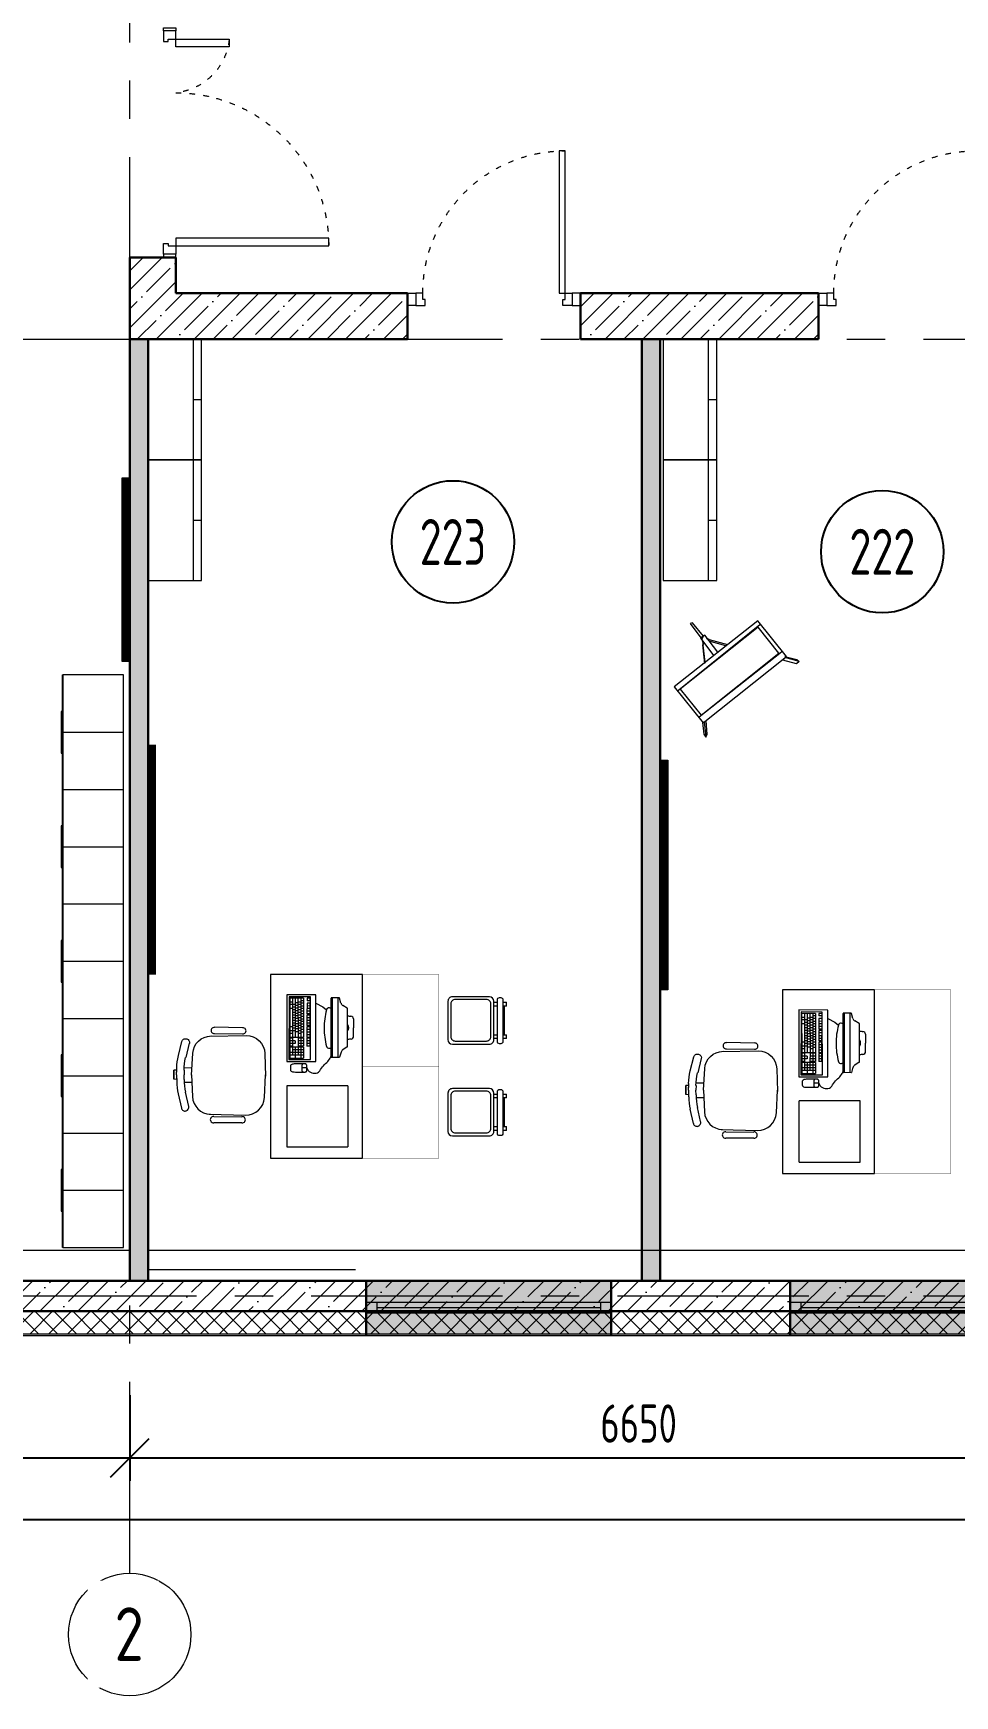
# Model space of a CAD drawing. Header units: millimetres. Extents: x -13407 to 95998, y -2719 to 109387.
# Drawn here: x 5619 to 11641, y -2719 to 8140 of the extents above; entities that cross this region are included whole.
import ezdxf
from ezdxf.enums import TextEntityAlignment as Align

# ---------------------------------------------------------------- set-up
doc = ezdxf.new("R2010")
doc.units = ezdxf.units.MM
for name, pattern in [('ACAD_ISO03W100', [30, 12, -18]), ('CENTER', [2, 1.25, -0.25, 0.25, -0.25]), ('HIDDEN', [6, 4, -2])]:
    doc.linetypes.add(name, pattern=pattern)
for name, color, linetype, lineweight in [('АР_Двери', 5, 'Continuous', 18), ('АР_Маркер экспликации', 239, 'Continuous', 13), ('АР_Навесной фасад', 5, 'Continuous', 5), ('АР_Номер помещения', 1, 'Continuous', 25), ('АР_Окна БЛОК', 250, 'Continuous', 13), ('АР_Оси', 193, 'Continuous', 9), ('АР_Оси размеры', 164, 'Continuous', 9), ('АР_Перегородки газоблок', 165, 'Continuous', 30), ('АР_Перегородки газоблок_Штрих', 165, 'Continuous', 5), ('АР_Подоконники', 163, 'Continuous', 9), ('АР_Помещения_площадь', 19, 'Continuous', 9), ('АР_Сущ Несущая стена', 202, 'Continuous', 30), ('АР_Утеплитель', 250, 'Continuous', 9), ('АР_Штриховка монолит', 250, 'Continuous', 9), ('ТХ_мебель передв', 250, 'Continuous', 13), ('ТХ_обор_комп принт', 30, 'Continuous', 13), ('ТХ_ОСНОВНОЙ', 103, 'Continuous', 25)]:
    doc.layers.add(name, color=color, linetype=linetype, lineweight=lineweight)
doc.layers.get('ТХ_ОСНОВНОЙ').off()
doc.styles.add('ISOCPEUR', font='isocpeur.ttf', dxfattribs={"width": 0.7})
doc.styles.get("Standard").update_dxf_attribs({"font": 'arial.ttf'})
doc.styles.add('ГОСТ 2.304', font='isocpeur.ttf', dxfattribs={"width": 0.7})
doc.dimstyles.new('СПДС', dxfattribs={"dimscale": 100, "dimtxt": 2.5, "dimasz": 2.5, "dimexe": 1.5, "dimexo": 0, "dimgap": 1, "dimtad": 1, "dimdec": 0, "dimrnd": 1, "dimtxsty": 'ГОСТ 2.304', "dimblk": 'OBLIQUE', "dimcen": 2.5, "dimdle": 1.5, "dimadec": 0, "dimazin": 2, "dimtfac": 0.75, "dimtdec": 0, "dimtmove": 1, "dimatfit": 3, "dimfxl": 1, "dimtolj": 1, "dimarcsym": 1})
pattern_1 = [(50, (76865.7, -55313.48), (215.17805, -18.82564), [22.5, -247.5]), (355, (76865.7, -55313.48), (-41.6254, 225.65764), [18, -198]), (100.45144, (76883.63, -55315.05), (173.55265, 206.832), [19.12206, -210.34263]), (46.1842, (76865.7, -55253.48), (320.1724, -49.6558), [33.75, -371.25]), (96.63564, (76892.38, -55257.62), (280.3986, 292.2356), [28.6831, -315.5141]), (351.18416, (76865.7, -55253.5), (280.3986, 292.2356), [27, -297]), (21, (76895.7, -55268.48), (179.0721, -120.78567), [22.5, -247.5]), (326, (76895.7, -55268.48), (72.9946, 217.545), [18, -198]), (71.45144, (76910.62, -55278.55), (252.0667, 96.75935), [19.12206, -210.34263]), (37.5, (76865.7, -55313.48), (3.647957, 99.868156), [0, -195.6, 0, -201, 0, -198.75]), (7.5, (76865.7, -55313.48), (78.92086, 118.32351), [0, -114.6, 0, -191.1, 0, -75.75]), (327.5, (76798.8, -55313.48), (160.14673, -6.76646), [0, -75, 0, -234, 0, -310.5]), (317.5, (76768.8, -55313.48), (174.95585, 30.0315), [0, -97.5, 0, -155.4, 0, -220.5])]

# ---------------------------------------------------------------- blocks, each defined once
blk = doc.blocks.new('Полуторная_на лестницу')
at = {"color": 253}
for points in [[(75, 80), (75, 1080), (125, 1080), (125, 80)], [(1375, 430), (1375, 80), (1425, 80), (1425, 430)]]:
    blk.add_lwpolyline(points, close=True, dxfattribs=at)
for points in [[(0, 0), (0, 80), (20, 80), (20, 0), (0, 0)], [(20, 80), (20, 0), (90, 0), (90, 30), (75, 30), (75, 80), (20, 80)], [(1480, 80), (1480, 0), (1410, 0), (1410, 30), (1425, 30), (1425, 80), (1480, 80)], [(1500, 0), (1500, 80), (1480, 80), (1480, 0), (1500, 0)]]:
    blk.add_lwpolyline(points, dxfattribs=at)
at = {"color": 253, "linetype": 'ACAD_ISO03W100', "ltscale": 3}
for centre, radius, start, end in [((75, 80), 1000, 0, 90), ((1465, 40), 392, 95.9075, 174.0925)]:
    blk.add_arc(centre, radius, start, end, dxfattribs=at)
blk = doc.blocks.new('*U236')
at = {"color": 253}
blk.add_lwpolyline([(100, 80), (100, 1010), (140, 1010), (140, 80)], close=True, dxfattribs=at)
for points in [[(0, 0), (0, 80), (55, 80), (55, 0), (0, 0)], [(55, 80), (55, 0), (115, 0), (115, 40), (100, 40), (100, 80), (55, 80)], [(1075, 80), (1075, 0), (1015, 0), (1015, 40), (1030, 40), (1030, 80), (1075, 80)], [(1130, 0), (1130, 80), (1075, 80), (1075, 0), (1130, 0)]]:
    blk.add_lwpolyline(points, dxfattribs=at)
at = {"color": 253, "linetype": 'ACAD_ISO03W100', "ltscale": 3}
blk.add_arc((100, 80), 930, 0, 90, dxfattribs=at)
blk = doc.blocks.new('*U237')
at = {"color": 253}
blk.add_lwpolyline([(100, 80), (100, 1010), (140, 1010), (140, 80)], close=True, dxfattribs=at)
for points in [[(0, 0), (0, 80), (55, 80), (55, 0), (0, 0)], [(55, 80), (55, 0), (115, 0), (115, 40), (100, 40), (100, 80), (55, 80)], [(1075, 80), (1075, 0), (1015, 0), (1015, 40), (1030, 40), (1030, 80), (1075, 80)], [(1130, 0), (1130, 80), (1075, 80), (1075, 0), (1130, 0)]]:
    blk.add_lwpolyline(points, dxfattribs=at)
at = {"color": 253, "linetype": 'ACAD_ISO03W100', "ltscale": 3}
blk.add_arc((100, 80), 930, 0, 90, dxfattribs=at)
blk = doc.blocks.new('*U183')
h = blk.add_hatch(color=253)
h.dxf.hatch_style = 1
h.paths.add_polyline_path([(-1600, -140), (0, -140), (0, 220), (-1600, 220)])
at = {"color": 253, "lineweight": 30}
for p, q in [((-1600, -140), (-1600, 220)), ((0, -140), (0, 220))]:
    blk.add_line(p, q, dxfattribs=at)
at = {"color": 253}
for p, q in [((0, 220), (-1600, 220)), ((-1600, 70), (0, 70)), ((-1600, 0), (0, 0)), ((-1530, 0), (-1530, 70)), ((-1530, 35), (-70, 35)), ((-70, 0), (-70, 70)), ((-1600, -140), (0, -140)), ((-1600, -140), (-1600, -140)), ((-1600, -140), (-1600, -140)), ((0, -140), (0, -140)), ((0, -140), (0, -140))]:
    blk.add_line(p, q, dxfattribs=at)
blk = doc.blocks.new('*U184')
h = blk.add_hatch(color=253)
h.dxf.hatch_style = 1
h.paths.add_polyline_path([(-1600, -140), (0, -140), (0, 220), (-1600, 220)])
at = {"color": 253, "lineweight": 30}
for p, q in [((-1600, -140), (-1600, 220)), ((0, -140), (0, 220))]:
    blk.add_line(p, q, dxfattribs=at)
at = {"color": 253}
for p, q in [((0, 220), (-1600, 220)), ((-1600, 70), (0, 70)), ((-1600, 0), (0, 0)), ((-1530, 0), (-1530, 70)), ((-1530, 35), (-70, 35)), ((-70, 0), (-70, 70)), ((-1600, -140), (0, -140)), ((-1600, -140), (-1600, -140)), ((-1600, -140), (-1600, -140)), ((0, -140), (0, -140)), ((0, -140), (0, -140))]:
    blk.add_line(p, q, dxfattribs=at)
blk = doc.blocks.new('_Oblique')
at = {"color": 253, "linetype": 'ByBlock', "lineweight": -2}
blk.add_line((-0.5, -0.5), (0.5, 0.5), dxfattribs=at)
blk = doc.blocks.new('*D302')
at = {"layer": 'АР_Оси размеры', "color": 253, "lineweight": -2, "ltscale": 100, "transparency": 16777216}
for p, q in [((0, -756), (0, -1316)), ((6250, -756), (6250, -1316)), ((-150, -1166), (6400, -1166))]:
    blk.add_line(p, q, dxfattribs=at)
at = {"layer": 'АР_Оси размеры', "color": 253, "lineweight": -2, "ltscale": 100, "transparency": 16777216, "xscale": 250, "yscale": 250, "zscale": 250, "rotation": 180}
blk.add_blockref('_Oblique', (0, -1166), dxfattribs=at)
at = {"layer": 'АР_Оси размеры', "color": 253, "lineweight": -2, "ltscale": 100, "transparency": 16777216, "xscale": 250, "yscale": 250, "zscale": 250}
blk.add_blockref('_Oblique', (6250, -1166), dxfattribs=at)
at = {"layer": 'АР_Оси размеры', "color": 253, "ltscale": 100, "transparency": 16777216, "insert": (3125, -941), "char_height": 250, "attachment_point": 5, "style": 'ГОСТ 2.304'}
blk.add_mtext('\\A1;6250', dxfattribs=at)
blk = doc.blocks.new('*D303')
at = {"layer": 'АР_Оси размеры', "color": 253, "lineweight": -2, "ltscale": 100, "transparency": 16777216}
for p, q in [((12900, -343), (12900, -1316)), ((6250, -756), (6250, -1316)), ((6100, -1166), (13050, -1166))]:
    blk.add_line(p, q, dxfattribs=at)
at = {"layer": 'АР_Оси размеры', "color": 253, "lineweight": -2, "ltscale": 100, "transparency": 16777216, "xscale": 250, "yscale": 250, "zscale": 250, "rotation": 180}
blk.add_blockref('_Oblique', (6250, -1166), dxfattribs=at)
at = {"layer": 'АР_Оси размеры', "color": 253, "lineweight": -2, "ltscale": 100, "transparency": 16777216, "xscale": 250, "yscale": 250, "zscale": 250}
blk.add_blockref('_Oblique', (12900, -1166), dxfattribs=at)
at = {"layer": 'АР_Оси размеры', "color": 253, "ltscale": 100, "transparency": 16777216, "insert": (9575, -941), "char_height": 250, "attachment_point": 5, "style": 'ГОСТ 2.304'}
blk.add_mtext('\\A1;6650', dxfattribs=at)
blk = doc.blocks.new('*D298')
at = {"layer": 'АР_Оси размеры', "color": 253, "lineweight": -2, "ltscale": 100, "transparency": 16777216}
for p, q in [((0, -1894), (0, -1418)), ((68415, -1894), (68415, -1418)), ((-150, -1568), (68565, -1568))]:
    blk.add_line(p, q, dxfattribs=at)
at = {"layer": 'АР_Оси размеры', "color": 253, "lineweight": -2, "ltscale": 100, "transparency": 16777216, "xscale": 250, "yscale": 250, "zscale": 250, "rotation": 180}
blk.add_blockref('_Oblique', (0, -1568), dxfattribs=at)
at = {"layer": 'АР_Оси размеры', "color": 253, "lineweight": -2, "ltscale": 100, "transparency": 16777216, "xscale": 250, "yscale": 250, "zscale": 250}
blk.add_blockref('_Oblique', (68415, -1568), dxfattribs=at)
at = {"layer": 'АР_Оси размеры', "color": 253, "ltscale": 100, "transparency": 16777216, "insert": (34208, -1343), "char_height": 250, "attachment_point": 5, "style": 'ГОСТ 2.304'}
blk.add_mtext('\\A1;68415', dxfattribs=at)
blk = doc.blocks.new('*U351')
at = {"layer": 'АР_Номер помещения', "color": 253}
blk.add_circle((-15593, 4549), 400, dxfattribs=at)
at = {"layer": 'АР_Номер помещения', "color": 253, "style": 'ISOCPEUR', "width": 0.7}
blk.add_attdef('НОМЕР_ПОМЕЩЕНИЯ', text='', height=300, dxfattribs=at).set_placement((-15593, 4549), align=Align.MIDDLE_CENTER)
at = {"layer": 'АР_Помещения_площадь', "color": 253, "lineweight": 30, "width": 0.7, "flags": 104}
blk.add_attdef('ИМЯ_ПОМЕЩЕНИЯ', text='', height=100, dxfattribs=at).set_placement((158, 1217), align=Align.MIDDLE_CENTER)
blk = doc.blocks.new('*U352')
at = {"layer": 'АР_Номер помещения', "color": 253}
blk.add_circle((-16346, 4485), 400, dxfattribs=at)
at = {"layer": 'АР_Номер помещения', "color": 253, "style": 'ISOCPEUR', "width": 0.7}
blk.add_attdef('НОМЕР_ПОМЕЩЕНИЯ', text='', height=300, dxfattribs=at).set_placement((-16346, 4485), align=Align.MIDDLE_CENTER)
at = {"layer": 'АР_Помещения_площадь', "color": 253, "lineweight": 30, "width": 0.7, "flags": 104}
blk.add_attdef('ИМЯ_ПОМЕЩЕНИЯ', text='', height=100, dxfattribs=at).set_placement((158, 1217), align=Align.MIDDLE_CENTER)
blk = doc.blocks.new('A$C3da1b1ea')
at = {"color": 253, "lineweight": 0}
blk.add_lwpolyline([(0, 0), (50, 0), (50, -1200), (0, -1200), (0, 0)], dxfattribs=at)
blk = doc.blocks.new('стол с тумбой 1200х600')
at = {"color": 253}
blk.add_lwpolyline([(-19012, 19801), (-19012, 21001), (-19612, 21001), (-19612, 19801)], close=True, dxfattribs=at)
at = {"color": 253, "linetype": 'HIDDEN', "ltscale": 0.1}
blk.add_lwpolyline([(-19505, 19875), (-19105, 19875), (-19105, 20275), (-19505, 20275)], close=True, dxfattribs=at)
blk = doc.blocks.new('М-60')
at = {"color": 253, "extrusion": (-6.19742e-05, 0.000470712, 1)}
for p, q in [((7035415, 1186627, 0), (7035232, 1186627, 0)), ((7034998, 1186438, 0), (7035020, 1186531, 0)), ((7035068, 1186520, 0), (7035047, 1186426, 0)), ((7035049, 1186549, 0), (7035051, 1186549, 0)), ((7035202, 1186569, 0), (7035439, 1186576, 0)), ((7035232, 1186586, 0), (7035416, 1186587, 0)), ((7035086, 1186313, 0), (7035093, 1186455, 0)), ((7035563, 1186460, 0), (7035570, 1186313, 0)), ((7034971, 1186283, 0), (7034970, 1186343, 0)), ((7034989, 1186343, 0), (7034971, 1186343, 0)), ((7034971, 1186343, 0), (7034971, 1186283, 0)), ((7034989, 1186313, 0), (7034989, 1186356, 0)), ((7034989, 1186313, 0), (7034989, 1186343, 0)), ((7034989, 1186313, 0), (7034989, 1186283, 0)), ((7034989, 1186313, 0), (7034990, 1186270, 0)), ((7035037, 1186344, 0), (7035037, 1186313, 0)), ((7035038, 1186283, 0), (7035037, 1186314, 0)), ((7035038, 1186361, 0), (7035088, 1186361, 0)), ((7035086, 1186315, 0), (7035095, 1186173, 0)), ((7035565, 1186174, 0), (7035570, 1186322, 0)), ((7034989, 1186283, 0), (7034971, 1186283, 0)), ((7035038, 1186266, 0), (7035089, 1186266, 0)), ((7035071, 1186108, 0), (7035048, 1186201, 0)), ((7035000, 1186188, 0), (7035023, 1186096, 0)), ((7035053, 1186078, 0), (7035054, 1186078, 0)), ((7035206, 1186060, 0), (7035443, 1186057, 0)), ((7035236, 1186044, 0), (7035420, 1186046, 0)), ((7035420, 1186005, 0), (7035237, 1186003, 0))]:
    blk.add_line(p, q, dxfattribs=at)
for centre, start, end in [((7035230, 1186606, 122), 84.9987, 275.5247), ((7035417, 1186607, 122), 264.9987, 95.5247), ((7035234, 1186024, 122), 85.3479, 275.874), ((7035422, 1186026, 122), 265.3479, 95.874)]:
    blk.add_arc(centre, 20.6, start, end, dxfattribs=at)
at = {"color": 253, "extrusion": (6.19742e-05, -0.000470712, -1)}
for centre, major_axis, start_param, end_param in [((7035043, 1186525, 0), (15.6, 18.5, 0), 4.240369, 5.829345), ((7035045, 1186525, 0), (15.6, 18.5, 0), -0.45384, 1.098777), ((7035213, 1186449, 0), (77.8, 92.6, 0), 4.061153, 5.558057), ((7035442, 1186455, 0), (77.8, 92.6, 0), -0.725128, 0.826554), ((7035352, 1186356, 0), (-278, 234, 0), 5.584367, 5.811166), ((7035400, 1186344, 0), (234, 278, 0), 4.01357, 4.240369)]:
    blk.add_ellipse(centre, major_axis=major_axis, ratio=1, start_param=start_param, end_param=end_param, dxfattribs=at)
at = {"color": 253, "extrusion": (-6.19742e-05, 0.000470712, 1)}
for centre, major_axis, start_param, end_param in [((7035353, 1186275, 0), (-274, -238, 0), 5.584367, 5.811166), ((7035401, 1186288, 0), (238, -274, 0), 4.01357, 4.240369), ((7035047, 1186101, 0), (15.8, -18.3, 0), 4.240369, 5.829345), ((7035048, 1186102, 0), (15.8, -18.3, 0), -0.45384, 1.098777), ((7035215, 1186180, 0), (79.2, -91.4, 0), 4.061153, 5.558057), ((7035444, 1186178, 0), (79.2, -91.4, 0), -0.725128, 0.826554)]:
    blk.add_ellipse(centre, major_axis=major_axis, ratio=1, start_param=start_param, end_param=end_param, dxfattribs=at)
blk = doc.blocks.new('ПК-2')
at = {"color": 253, "extrusion": (6.19742e-05, -0.000470712, 1)}
for p, q in [((7035967, 1186828, 95), (7035877, 1186827, 95)), ((7035877, 1186827, 95), (7035878, 1186571, 95)), ((7035895, 1186827, 95), (7035896, 1186571, 95)), ((7035913, 1186828, 95), (7035914, 1186571, 95)), ((7035931, 1186828, 95), (7035932, 1186571, 95)), ((7035949, 1186828, 95), (7035950, 1186571, 95)), ((7035967, 1186828, 95), (7035968, 1186571, 95)), ((7036008, 1186828, 95), (7035990, 1186828, 95)), ((7036149, 1186443, 95), (7036148, 1186828, 95)), ((7036200, 1186830, 95), (7036150, 1186830, 95)), ((7036158, 1186441, 95), (7036157, 1186830, 95)), ((7036194, 1186441, 95), (7036193, 1186830, 95)), ((7036212, 1186795, 95), (7036202, 1186828, 95)), ((7036253, 1186762, 95), (7036224, 1186780, 95)), ((7036256, 1186513, 95), (7036255, 1186758, 95)), ((7036294, 1186692, 95), (7036295, 1186635, 95)), ((7036295, 1186579, 95), (7036295, 1186635, 95)), ((7035878, 1186566, 95), (7035878, 1186512, 95)), ((7035896, 1186566, 95), (7035896, 1186512, 95)), ((7035914, 1186549, 95), (7035914, 1186531, 95)), ((7035932, 1186567, 95), (7035932, 1186513, 95)), ((7035950, 1186567, 95), (7035950, 1186513, 95)), ((7035968, 1186567, 95), (7035968, 1186513, 95)), ((7035878, 1186508, 95), (7035878, 1186436, 95)), ((7035878, 1186436, 95), (7035968, 1186436, 95)), ((7035896, 1186508, 95), (7035896, 1186454, 95)), ((7035914, 1186508, 95), (7035914, 1186436, 95)), ((7035932, 1186508, 95), (7035932, 1186454, 95)), ((7035950, 1186508, 95), (7035950, 1186436, 95)), ((7035968, 1186508, 95), (7035968, 1186436, 95)), ((7036201, 1186441, 95), (7036151, 1186441, 95)), ((7036213, 1186476, 95), (7036203, 1186443, 95)), ((7036254, 1186509, 95), (7036224, 1186491, 95))]:
    blk.add_line(p, q, dxfattribs=at)
at = {"color": 253, "extrusion": (6.19742e-05, -0.000470712, 1), "elevation": -28}
for points in [[(7035859, 1186850), (7035860, 1186414), (7036049, 1186414), (7036048, 1186850)], [(7035873, 1186837), (7035873, 1186427), (7036013, 1186427), (7036012, 1186837)]]:
    blk.add_lwpolyline(points, close=True, dxfattribs=at)
for points in [[(7035895, 1186802), (7035877, 1186802)], [(7035895, 1186785), (7035877, 1186785)], [(7035895, 1186759), (7035877, 1186759)], [(7035913, 1186785), (7035895, 1186785)], [(7035913, 1186768), (7035895, 1186768)], [(7035913, 1186751), (7035895, 1186751)], [(7035913, 1186734), (7035895, 1186734)], [(7035931, 1186797), (7035913, 1186797)], [(7035931, 1186779), (7035913, 1186779)], [(7035931, 1186762), (7035913, 1186762)], [(7035931, 1186745), (7035913, 1186745)], [(7035949, 1186802), (7035931, 1186802)], [(7035949, 1186785), (7035931, 1186785)], [(7035949, 1186768), (7035931, 1186768)], [(7035949, 1186751), (7035931, 1186751)], [(7035949, 1186734), (7035931, 1186734)], [(7035967, 1186811), (7035949, 1186811)], [(7035967, 1186794), (7035949, 1186794)], [(7035967, 1186776), (7035949, 1186776)], [(7035967, 1186759), (7035949, 1186759)], [(7035967, 1186742), (7035949, 1186742)], [(7035990, 1186828), (7035990, 1186811)], [(7036008, 1186811), (7035990, 1186811)], [(7035990, 1186794), (7035990, 1186725)], [(7036008, 1186794), (7035990, 1186794)], [(7036008, 1186777), (7035990, 1186776)], [(7036008, 1186759), (7035990, 1186759)], [(7036008, 1186742), (7035990, 1186742)], [(7036008, 1186828), (7036008, 1186811)], [(7036008, 1186794), (7036008, 1186725)], [(7036048, 1186795), (7036093, 1186771), (7036117, 1186752)], [(7035895, 1186640), (7035877, 1186639)], [(7035913, 1186716), (7035895, 1186716)], [(7035913, 1186699), (7035895, 1186699)], [(7035913, 1186682), (7035895, 1186682)], [(7035913, 1186665), (7035895, 1186665)], [(7035913, 1186648), (7035895, 1186648)], [(7035913, 1186631), (7035895, 1186631)], [(7035931, 1186728), (7035913, 1186728)], [(7035931, 1186711), (7035913, 1186711)], [(7035931, 1186694), (7035913, 1186694)], [(7035931, 1186677), (7035913, 1186677)], [(7035931, 1186660), (7035913, 1186660)], [(7035931, 1186643), (7035913, 1186643)], [(7035932, 1186626), (7035914, 1186626)], [(7035949, 1186717), (7035931, 1186717)], [(7035949, 1186699), (7035931, 1186699)], [(7035949, 1186682), (7035931, 1186682)], [(7035949, 1186665), (7035931, 1186665)], [(7035949, 1186648), (7035931, 1186648)], [(7035949, 1186631), (7035931, 1186631)], [(7035967, 1186725), (7035949, 1186725)], [(7035967, 1186708), (7035949, 1186708)], [(7035967, 1186691), (7035949, 1186691)], [(7035967, 1186674), (7035949, 1186674)], [(7035967, 1186657), (7035949, 1186657)], [(7035967, 1186640), (7035949, 1186640)], [(7036008, 1186725), (7035990, 1186725)], [(7035990, 1186717), (7035990, 1186648)], [(7036008, 1186717), (7035990, 1186717)], [(7036008, 1186700), (7035990, 1186700)], [(7036008, 1186682), (7035990, 1186682)], [(7036008, 1186665), (7035990, 1186665)], [(7036008, 1186648), (7035990, 1186648)], [(7035990, 1186640), (7035990, 1186571)], [(7036008, 1186640), (7035990, 1186640)], [(7036008, 1186717), (7036008, 1186648)], [(7036008, 1186640), (7036008, 1186571)], [(7035896, 1186614), (7035878, 1186614)], [(7035896, 1186597), (7035878, 1186597)], [(7035968, 1186571), (7035878, 1186571)], [(7035896, 1186567), (7035878, 1186567)], [(7035914, 1186549), (7035878, 1186549)], [(7035914, 1186531), (7035878, 1186531)], [(7035914, 1186614), (7035896, 1186614)], [(7035932, 1186608), (7035914, 1186608)], [(7035950, 1186614), (7035932, 1186614)], [(7035950, 1186597), (7035932, 1186597)], [(7035968, 1186567), (7035932, 1186567)], [(7035968, 1186549), (7035932, 1186549)], [(7035968, 1186531), (7035932, 1186531)], [(7035968, 1186623), (7035950, 1186623)], [(7035968, 1186605), (7035950, 1186605)], [(7036008, 1186623), (7035990, 1186623)], [(7036008, 1186606), (7035990, 1186605)], [(7036008, 1186588), (7035990, 1186588)], [(7036008, 1186571), (7035990, 1186571)], [(7035990, 1186567), (7035990, 1186513)], [(7036008, 1186567), (7035990, 1186567)], [(7036008, 1186549), (7035990, 1186549)], [(7036008, 1186531), (7035990, 1186531)], [(7036008, 1186567), (7036008, 1186513)], [(7035896, 1186513), (7035878, 1186513)], [(7035968, 1186508), (7035878, 1186508)], [(7035968, 1186472), (7035878, 1186472)], [(7035968, 1186454), (7035878, 1186454)], [(7035968, 1186490), (7035896, 1186490)], [(7035968, 1186513), (7035932, 1186513)], [(7036008, 1186513), (7035990, 1186513)], [(7036008, 1186513), (7035990, 1186513)], [(7035990, 1186372), (7035957, 1186372)]]:
    blk.add_lwpolyline(points, dxfattribs=at)
for points in [[(7035990, 1186372, 0.397637), (7036050, 1186338, 0.110351), (7036067, 1186345, 0.08312), (7036080, 1186362, 0.014729), (7036105, 1186395, 0.170175), (7036149, 1186454, -0.037673)], [(7035968, 1186399, 0.114539), (7035964, 1186398, 0.103755), (7035960, 1186395, 0.091433), (7035958, 1186390, 0.084292), (7035957, 1186385), (7035957, 1186358, 0.084292), (7035958, 1186353, 0.091433), (7035960, 1186349, 0.103755), (7035964, 1186346, 0.114539), (7035968, 1186345, 0.114539)]]:
    blk.add_lwpolyline(points, format="xyb", dxfattribs=at)
blk.add_lwpolyline([(7035882, 1186385), (7035882, 1186358, 0.19919), (7035884, 1186354, 0.098412), (7035891, 1186348, 0.055653), (7035901, 1186346, 0.042416), (7035915, 1186345), (7035979, 1186345, 0.114539), (7035983, 1186346, 0.103755), (7035987, 1186349, 0.091433), (7035989, 1186353, 0.084292), (7035990, 1186358), (7035990, 1186385, 0.084292), (7035989, 1186390, 0.091433), (7035986, 1186395, 0.103755), (7035983, 1186398, 0.114539), (7035978, 1186399), (7035914, 1186399, 0.042416), (7035901, 1186397, 0.055653), (7035891, 1186395, 0.098412), (7035884, 1186389, 0.19919)], format="xyb", close=True, dxfattribs=at)
at = {"color": 253, "extrusion": (6.19742e-05, -0.000470712, 1)}
for centre, radius, start, end in [((7036579, 1186631, -28), 477, 165.3648, 179.8791), ((7036134, 1186746, -28), 18, 82.9331, 161.3058), ((7036116, 1186601, -28), 164, 78.7654, 82.9331), ((7036150, 1186828, -28), 1.8, 90.1091, 180.1091), ((7036200, 1186828, -28), 1.8, 0.1091, 90.1091), ((7036238, 1186803, -28), 27, 197.1145, 238.1415), ((7036251, 1186758, -28), 4.5, 0.1091, 59.6301), ((7036579, 1186635, -28), 477, 180.3391, 194.8534), ((7036293, 1186966, -28), 256, 261.5096, 266.4787), ((7036229, 1186635, -28), 33.8, 322.7271, 37.4911), ((7036276, 1186692, -28), 18, 0.1091, 86.4787), ((7036295, 1186305, -28), 256, 93.7395, 98.7086), ((7036277, 1186579, -28), 18, 273.7395, 0.1091), ((7036135, 1186519, -28), 18, 198.9124, 277.2851), ((7036116, 1186664, -28), 164, 277.2851, 281.4528), ((7036151, 1186443, -28), 1.8, 180.1091, 270.1091), ((7036201, 1186443, -28), 1.8, 270.1091, 0.1091), ((7036239, 1186468, -28), 27, 122.0766, 163.1037), ((7036251, 1186513, -28), 4.5, 300.5881, 0.1091)]:
    blk.add_arc(centre, radius, start, end, dxfattribs=at)
blk = doc.blocks.new('Стол ученический двухместный регулируемый по высоте №3-№5')
at = {"layer": 'ТХ_мебель передв', "color": 253, "const_width": 2}
blk.add_lwpolyline([(255920, -152446), (256420, -152446), (256420, -153646), (255920, -153646)], close=True, dxfattribs=at)
blk = doc.blocks.new('Мольберт')
at = {"layer": 'ТХ_мебель передв', "color": 253, "lineweight": 0, "ltscale": 100, "transparency": 33554687}
for p, q in [((276894, -54031), (277535, -54295)), ((276815, -54237), (277445, -54507)), ((277445, -54639), (277423, -54544))]:
    blk.add_line(p, q, dxfattribs=at)
for points in [[(277291, -54010), (277334, -53904), (277323, -53893), (277270, -54010)], [(276794, -54279), (277434, -54549), (277550, -54274), (276910, -53999)], [(276831, -54242), (277429, -54496), (277513, -54295), (276915, -54041)], [(277254, -54031), (277259, -54020), (277238, -54036)], [(277286, -54036), (277291, -54036), (277291, -54052)], [(277445, -54639), (277423, -54629), (277402, -54539), (277434, -54549), (277429, -54539), (277450, -54618)]]:
    blk.add_lwpolyline(points, close=True, dxfattribs=at)
for points in [[(277148, -54100), (277238, -54036), (277238, -54031), (277138, -54100)], [(277244, -54142), (277302, -54015), (277270, -53999), (277212, -54131)], [(277307, -54168), (277281, -54057), (277291, -54052), (277318, -54174)], [(276804, -54279), (276720, -54338), (276741, -54338), (276815, -54290), (276794, -54279), (276794, -54274), (276730, -54317), (276720, -54338)]]:
    blk.add_lwpolyline(points, dxfattribs=at)
blk = doc.blocks.new('Шкаф канцелярский закрытый')
at = {"layer": 'ТХ_мебель передв', "color": 253}
blk.add_lwpolyline([(207495, -155297), (207495, -154509), (207146, -154509), (207146, -155297)], close=True, dxfattribs=at)
for points in [[(207199, -154509), (207199, -155297)], [(207199, -154903), (207146, -154903)]]:
    blk.add_lwpolyline(points, dxfattribs=at)
blk = doc.blocks.new('стул 5  340х340')
at = {"color": 253, "linetype": 'ByBlock', "extrusion": (-6.19742e-05, 0.000470712, 1)}
for p, q in [((-15375, 16628, 197), (-15375, 16620, 197)), ((-15087, 16642, 197), (-15361, 16642, 197)), ((-15341, 16665, 197), (-15316, 16665, 197)), ((-15341, 16665, 197), (-15341, 16642, 197)), ((-15316, 16642, 197), (-15316, 16665, 197)), ((-15316, 16653, 197), (-15129, 16653, 197)), ((-15129, 16665, 197), (-15104, 16665, 197)), ((-15129, 16665, 197), (-15129, 16642, 197)), ((-15104, 16642, 197), (-15104, 16665, 197)), ((-15073, 16620, 197), (-15073, 16628, 197)), ((-15361, 16606, 197), (-15087, 16606, 197)), ((-15341, 16606, 197), (-15341, 16583, 197)), ((-15316, 16583, 197), (-15316, 16606, 197)), ((-15129, 16606, 197), (-15129, 16583, 197)), ((-15104, 16583, 197), (-15104, 16606, 197))]:
    blk.add_line(p, q, dxfattribs=at)
at = {"color": 253, "ltscale": 100, "extrusion": (-6.19742e-05, 0.000470712, 1), "elevation": 206}
for points in [[(-15348, 16583), (-15097, 16583, -0.414169), (-15068, 16554), (-15068, 16312, -0.414258), (-15097, 16283), (-15348, 16283, -0.414169), (-15377, 16312), (-15377, 16554, -0.414258)], [(-15328, 16563), (-15114, 16563, -0.414214), (-15085, 16534), (-15085, 16331, -0.414214), (-15114, 16302), (-15328, 16302, -0.414214), (-15357, 16331), (-15357, 16534, -0.414214)]]:
    blk.add_lwpolyline(points, format="xyb", close=True, dxfattribs=at)
at = {"color": 253, "linetype": 'ByBlock', "extrusion": (-6.19742e-05, 0.000470712, 1)}
for centre, start, end in [((-15361, 16628, 206), 90, 180), ((-15361, 16620, 206), 180, 270), ((-15087, 16628, 206), 0, 90), ((-15087, 16620, 206), 270, 0)]:
    blk.add_arc(centre, 13.9, start, end, dxfattribs=at)
blk = doc.blocks.new('У005-3740')
at = {"layer": 'ТХ_мебель передв', "color": 253}
for p, q in [((-231583, 58867, -1), (-231188, 58867, -1)), ((-231583, 58493, -1), (-231188, 58493, -1)), ((-231583, 58119, -1), (-231188, 58119, -1)), ((-231583, 57745, -1), (-231188, 57745, -1)), ((-231583, 57371, -1), (-231188, 57371, -1)), ((-231583, 56997, -1), (-231188, 56997, -1)), ((-231583, 56623, -1), (-231188, 56623, -1)), ((-231583, 56249, -1), (-231188, 56249, -1)), ((-231583, 55875, -1), (-231188, 55875, -1))]:
    blk.add_line(p, q, dxfattribs=at)
at = {"layer": 'ТХ_мебель передв', "color": 253, "elevation": -1}
for points in [[(-231587, 55501), (-231587, 59241), (-231583, 59241), (-231583, 55501)], [(-231188, 55501), (-231188, 59241), (-231583, 59241), (-231583, 55501)], [(-231594, 59003), (-231594, 58867), (-231587, 58867), (-231587, 59003)], [(-231594, 58867), (-231594, 58731), (-231587, 58731), (-231587, 58867)], [(-231594, 58255), (-231594, 58119), (-231587, 58119), (-231587, 58255)], [(-231594, 58119), (-231594, 57983), (-231587, 57983), (-231587, 58119)], [(-231594, 57507), (-231594, 57371), (-231587, 57371), (-231587, 57507)], [(-231594, 57371), (-231594, 57235), (-231587, 57235), (-231587, 57371)], [(-231594, 56759), (-231594, 56623), (-231587, 56623), (-231587, 56759)], [(-231594, 56623), (-231594, 56487), (-231587, 56487), (-231587, 56623)], [(-231594, 56011), (-231594, 55875), (-231587, 55875), (-231587, 56011)], [(-231594, 55875), (-231594, 55739), (-231587, 55739), (-231587, 55875)]]:
    blk.add_lwpolyline(points, close=True, dxfattribs=at)

msp = doc.modelspace()

# ---------------------------------------------------------------- hatches: boundary and pattern name
at = {"layer": 'АР_Перегородки газоблок_Штрих', "ltscale": 100}
h = msp.add_hatch(dxfattribs=at)
h.set_pattern_fill('AR-CONC', color=253, scale=30)
h.set_pattern_definition(pattern_1)
h.paths.add_polyline_path([(6250, 6142.2), (6250, -7.8), (6370, -7.8), (6370, 6142.2)])
h = msp.add_hatch(dxfattribs=at)
h.set_pattern_fill('AR-CONC', color=253, scale=30)
h.set_pattern_definition(pattern_1)
h.paths.add_polyline_path([(9595, 6142.2), (9595, -7.8), (9715, -7.8), (9715, 6142.2)])
at = {"layer": 'АР_Утеплитель', "ltscale": 100}
h = msp.add_hatch(dxfattribs=at)
h.set_pattern_fill('ANSI37', color=253, scale=700)
h.set_pattern_definition([(45, (-945096.63, 49045.73), (-61.871843, 61.871843), []), (135, (-945096.63, 49045.73), (-61.871843, -61.871843), [])])
h.paths.add_polyline_path([(-100, 9502.2), (6250, 9502.2), (6250, 26732.2), (-750.2, 26732.2), (-750.2, 28452.2), (-900.2, 28452.2), (-900.2, 26582.2), (6100, 26582.2), (6100, 9652.2), (-250, 9652.2), (-250, -357.8), (13150, -357.8), (13150, 5992.2), (21270, 5992.2), (21270, 11182.2), (29537.4, 11182.2), (29537.4, 10932.2), (29687.4, 10932.2), (29687.4, 11332.2), (21120, 11332.2), (21120, 6142.2), (13000, 6142.2), (13000, -207.8), (-100, -207.8)])
at = {"layer": 'АР_Штриховка монолит', "ltscale": 100}
h = msp.add_hatch(dxfattribs=at)
h.set_pattern_fill('ANSI35', color=253, scale=700)
h.set_pattern_definition([(45, (-944996.7, 49723.72), (-123.743687, 123.743687), []), (45, (-944872.95, 49723.72), (-123.743687, 123.743687), [218.75, -43.75, 0, -43.75])])
h.paths.add_polyline_path([(100, 9302.2), (-100, 9302.2), (-100, -207.8), (12053.2, -207.8), (12053.2, -7.8), (100, -7.8)])
h = msp.add_hatch(dxfattribs=at)
h.set_pattern_fill('ANSI35', color=253, scale=700)
h.set_pattern_definition([(45, (-947672.81, 116242.1), (-123.743687, 123.743687), []), (45, (-947549.07, 116242.1), (-123.743687, 123.743687), [218.75, -43.75, 0, -43.75])])
h.paths.add_polyline_path([(8065, 6442.2), (6550, 6442.2), (6550, 6676.4), (6250, 6676.4), (6250, 6142.2), (8065, 6142.2)])
h = msp.add_hatch(dxfattribs=at)
h.set_pattern_fill('ANSI35', color=253, scale=700)
h.set_pattern_definition([(45, (-944987.81, 116242.1), (-123.743687, 123.743687), []), (45, (-944864.07, 116242.1), (-123.743687, 123.743687), [218.75, -43.75, 0, -43.75])])
h.paths.add_polyline_path([(10750, 6442.2), (9195, 6442.2), (9195, 6142.2), (10750, 6142.2)])

# ---------------------------------------------------------------- linework, layer by layer
at = {"layer": 'АР_Навесной фасад', "color": 253, "ltscale": 100}
for points in [[(13160, -367.8), (-260, -367.8)], [(13150, -357.8), (-250, -357.8)]]:
    msp.add_lwpolyline(points, dxfattribs=at)
at = {"layer": 'АР_Оси', "color": 253, "linetype": 'CENTER', "ltscale": 1000}
for p, q in [((6250, -1919.1), (6250, 31964.9)), ((-12563.8, 6142.2), (71033.4, 6142.2)), ((-12563.8, -107.8), (71033.4, -107.8))]:
    msp.add_line(p, q, dxfattribs=at)
at = {"layer": 'АР_Оси', "color": 253, "ltscale": 0.5}
msp.add_circle((6250, -2319.1), 400, dxfattribs=at)
at = {"layer": 'АР_Перегородки газоблок', "color": 253, "ltscale": 100}
for points in [[(6250, -7.8), (6250, 6142.2)], [(6370, 6142.2), (6370, -7.8)], [(9595, -7.8), (9595, 6142.2)], [(9715, 6142.2), (9715, -7.8)]]:
    msp.add_lwpolyline(points, dxfattribs=at)
at = {"layer": 'АР_Подоконники', "color": 253, "ltscale": 100}
for p, q in [((300, 192.2), (6250, 192.2)), ((6370, 192.2), (12800, 192.2))]:
    msp.add_line(p, q, dxfattribs=at)
at = {"layer": 'АР_Сущ Несущая стена', "color": 253, "ltscale": 100}
for p, q in [((6250, 6676.4), (6250, 6142.2)), ((6250, 6676.4), (6550, 6676.4)), ((6550, 6676.4), (6550, 6442.2)), ((6550, 6442.2), (8065, 6442.2)), ((8065, 6142.2), (8065, 6442.2)), ((9195, 6442.2), (10750, 6442.2)), ((9195, 6142.2), (9195, 6442.2)), ((10750, 6142.2), (10750, 6442.2)), ((6250, 6142.2), (8065, 6142.2)), ((9195, 6142.2), (10750, 6142.2)), ((100, -7.8), (12800, -7.8)), ((-100, -207.8), (13000, -207.8))]:
    msp.add_line(p, q, dxfattribs=at)
at = {"layer": 'ТХ_мебель передв', "color": 253, "ltscale": 100}
for p, q in [((9715, 192.2), (10515, 192.2)), ((7725, 62.2), (6370, 62.2))]:
    msp.add_line(p, q, dxfattribs=at)
at = {"layer": 'ТХ_мебель передв', "color": 253, "const_width": 50}
msp.add_lwpolyline([(6225, 5236.3), (6225, 4036.3)], dxfattribs=at)
at = {"layer": 'ТХ_мебель передв', "color": 253, "lineweight": 0, "ltscale": 100, "transparency": 33554687, "const_width": 2}
msp.add_lwpolyline([(6370, 3492.2), (6420, 3492.2), (6420, 1992.2), (6370, 1992.2)], close=True, dxfattribs=at)
at = {"layer": 'ТХ_мебель передв', "color": 253, "ltscale": 100, "const_width": 50}
for points in [[(6395, 1992.2), (6395, 3492.2)], [(9740, 1892.2), (9740, 3392.2)]]:
    msp.add_lwpolyline(points, dxfattribs=at)
at = {"layer": 'ТХ_мебель передв', "color": 253, "lineweight": 0, "ltscale": 100, "transparency": 33554687}
msp.add_lwpolyline([(9715, 3392.2), (9765, 3392.2), (9765, 1892.2), (9715, 1892.2)], close=True, dxfattribs=at)
at = {"layer": 'ТХ_мебель передв', "color": 253, "ltscale": 100, "const_width": 2}
for points in [[(8270, 1992.2), (8270, 1392.2), (7770, 1392.2), (7770, 1992.2)], [(8270, 1392.2), (8270, 792.2), (7770, 792.2), (7770, 1392.2)]]:
    msp.add_lwpolyline(points, close=True, dxfattribs=at)

# ---------------------------------------------------------------- block references
at = {"layer": 'АР_Двери', "color": 253, "xscale": -1, "rotation": 270}
msp.add_blockref('Полуторная_на лестницу', (6470, 6676.4), dxfattribs=at)
at = {"layer": 'АР_Двери', "color": 253, "xscale": -1}
for name, p in [('*U237', (9195, 6362.2)), ('*U236', (11880, 6362.2))]:
    msp.add_blockref(name, p, dxfattribs=at)
at = {"layer": 'АР_Маркер экспликации', "color": 253}
ref = msp.add_blockref('*U351', (23955.1, 268.9), dxfattribs=at)
ref.add_attrib('НОМЕР_ПОМЕЩЕНИЯ', '223', dxfattribs={"layer": 'АР_Номер помещения', "color": 253, "height": 300, "style": 'ISOCPEUR', "width": 0.7}).set_placement((8361.7, 4817.5), align=Align.MIDDLE_CENTER)
ref = msp.add_blockref('*U352', (27512.7, 268.9), dxfattribs=at)
ref.add_attrib('НОМЕР_ПОМЕЩЕНИЯ', '222', dxfattribs={"layer": 'АР_Номер помещения', "color": 253, "height": 300, "style": 'ISOCPEUR', "width": 0.7}).set_placement((11167.2, 4753.5), align=Align.MIDDLE_CENTER)
at = {"layer": 'АР_Окна БЛОК', "color": 253, "xscale": -1, "rotation": 180}
for name, p in [('*U183', (9395, -147.8)), ('*U184', (12165, -147.8))]:
    msp.add_blockref(name, p, dxfattribs=at)
at = {"layer": 'ТХ_мебель передв', "color": 253, "lineweight": 0, "rotation": 180}
msp.add_blockref('A$C3da1b1ea', (6250, 4036.3), dxfattribs=at)
at = {"layer": 'ТХ_мебель передв', "color": 253}
for name, p in [('У005-3740', (237396.7, -55292.2)), ('стол с тумбой 1200х600', (26782.2, -19009)), ('стол с тумбой 1200х600', (30127.2, -19108.9)), ('Стол ученический двухместный регулируемый по высоте №3-№5', (-244804.9, 154338.5))]:
    msp.add_blockref(name, p, dxfattribs=at)
at = {"layer": 'ТХ_мебель передв', "color": 253, "ltscale": 100, "xscale": -1, "rotation": 270}
for p in [(-7954.2, 16914.6, -197), (-7954.2, 16314.6, -197)]:
    msp.add_blockref('стул 5  340х340', p, dxfattribs=at)
at = {"layer": 'ТХ_мебель передв', "color": 253}
for p, rotation in [((-7046409.8, -1072941.7, 0), 359.0887326624886), ((-7043064.8, -1073041.7, 0), 359.0887326624885)]:
    msp.add_blockref('М-60', p, dxfattribs=dict(at, rotation=rotation))
at = {"layer": 'ТХ_обор_комп принт', "color": 253}
for p, rotation in [((-7030828.6, -1171592.2, -95), 359.8909180547824), ((-7027483.6, -1171692.2, -95), 359.8909180547823)]:
    msp.add_blockref('ПК-2', p, dxfattribs=dict(at, rotation=rotation))
at = {"layer": 'ТХ_ОСНОВНОЙ', "color": 253}
for name, p, rotation in [('Шкаф канцелярский закрытый', (213865.5, -149155.2), 180), ('Шкаф канцелярский закрытый', (217231, -149155.2), 180), ('Шкаф канцелярский закрытый', (213865.5, -149944), 180), ('Шкаф канцелярский закрытый', (217231, -149944), 180), ('Мольберт', (-170105, -213444.9), 61.41392301947085)]:
    msp.add_blockref(name, p, dxfattribs=dict(at, rotation=rotation))

# ---------------------------------------------------------------- dimensions: what is measured, and where the dimension line sits
at = {"layer": 'АР_Оси размеры', "color": 253, "ltscale": 100}
for base, p1, p2, picture, middle in [((12900, -1166.4), (6250, -756.5), (12900, -342.6), '*D303', (9575, -941.4)), ((6250, -1166.4), (0, -756.5), (6250, -756.5), '*D302', (3125, -941.4)), ((68415, -1568.5), (0, -1894.1), (68415, -1894.1), '*D298', (34207.5, -1343.5))]:
    dim = msp.add_linear_dim(base=base, p1=p1, p2=p2, dimstyle='СПДС', override={"dimclrd": 253, "dimclre": 253, "dimclrt": 253}, dxfattribs=at)
    dim.commit()
    dim.dimension.update_dxf_attribs({"geometry": picture, "text_midpoint": middle})

# ---------------------------------------------------------------- next in the draw order: texts
at = {"layer": 'АР_Оси', "color": 253, "insert": (6150.2, -2141.3), "char_height": 350, "width": 114.629, "attachment_point": 1, "line_spacing_factor": 1.149209, "style": 'ГОСТ 2.304', "bg_fill": 2}
msp.add_mtext('{\\W0.8;2}', dxfattribs=at)

doc.saveas('drawing.dxf')
